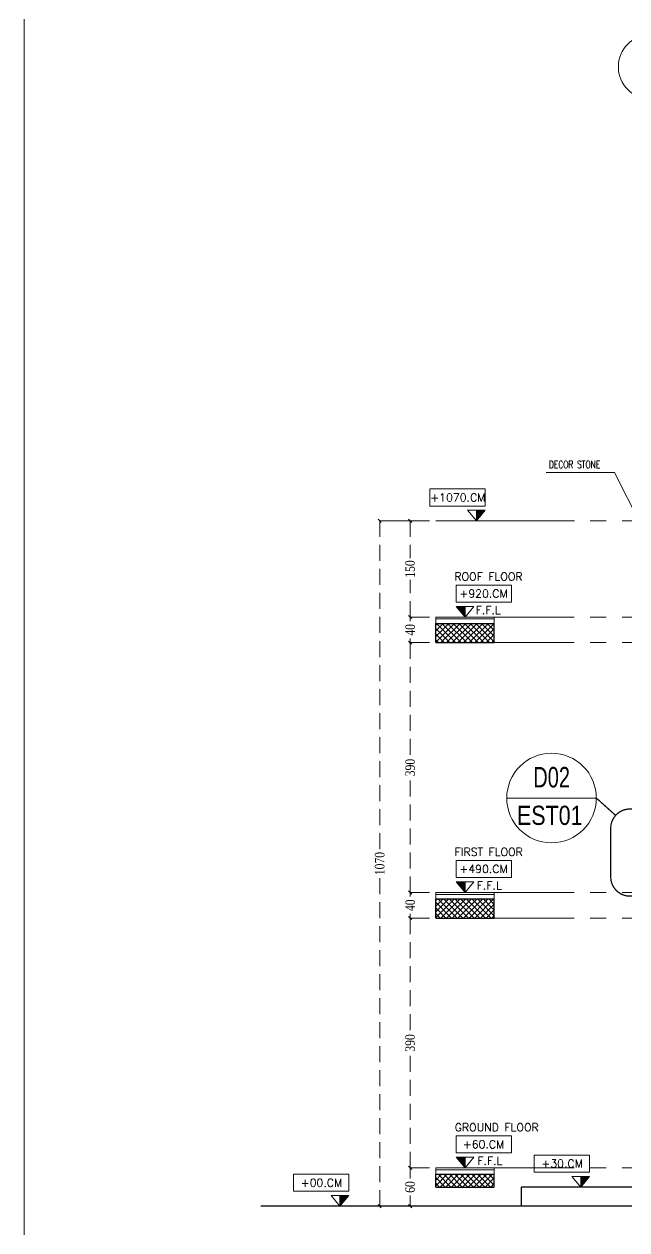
# Model space of a CAD drawing. Header units: inches. Extents: x -114 to 635, y -137 to 57.
# Drawn here: x 588.96 to 598.39, y 13.5 to 32.33 of the extents above; entities that cross this region are included whole.
import ezdxf
from ezdxf.enums import TextEntityAlignment as Align

# ---------------------------------------------------------------- set-up
doc = ezdxf.new("R2010")
doc.units = ezdxf.units.IN
doc.header["$MEASUREMENT"] = 0
doc.header["$PDMODE"] = 98
for name, pattern in [('CENTER', [2, 1.25, -0.25, 0.25, -0.25]), ('CENTERX2', [4, 2.5, -0.5, 0.5, -0.5]), ('DASHED2', [0.375, 0.25, -0.125]), ('HIDDEN', [0.375, 0.25, -0.125]), ('XA-1F-PLAN$0$DASHED2', [0.375, 0.25, -0.125])]:
    doc.linetypes.add(name, pattern=pattern)
doc.layers.get('0').update_dxf_attribs({"lineweight": 5})
doc.layers.get('Defpoints').update_dxf_attribs({"lineweight": 5})
for name, color, linetype, lineweight in [('A-FINISHING', 2, 'Continuous', 5), ('A-LEVEL TEXT', 3, 'Continuous', 5), ('BORDER A2', 7, 'Continuous', 50), ('DETAILS TAG', 8, 'Continuous', 5), ('ELEVATION 00', 7, 'Continuous', 30), ('HATCH', 15, 'Continuous', 0), ('LEVEL SYMBOL', 8, 'Continuous', 5), ('LEVELS', 251, 'Continuous', 5), ('ROOMS DIMENSION', 3, 'Continuous', 5), ('TAG ELEVATIONS DETAIL', 8, 'Continuous', 9), ('TAG SPOT DETAIL', 8, 'HIDDEN', 9), ('TEXT', 255, 'Continuous', 5), ('WALL PROPOSED', 7, 'Continuous', 30)]:
    doc.layers.add(name, color=color, linetype=linetype, lineweight=lineweight)
doc.layers.add('AXIES', color=7, linetype='CENTER', lineweight=0, true_color=0x949596)
doc.styles.add('Arial', font='arial.ttf')
doc.styles.add('ARIAL-GRID', font='arial.ttf', dxfattribs={"width": 0.7, "height": 320})
doc.styles.add('ARIAL-TITLE', font='arialbd.ttf')
doc.styles.add('ROMAND', font='ROMAND.SHX', dxfattribs={"width": 0.8, "height": 0.18})
doc.styles.add('ROMANS', font='romans.shx', dxfattribs={"width": 0.7})
doc.styles.add('ST', font='times.ttf', dxfattribs={"width": 0.8})
doc.styles.add('TEXTN', font='arial.ttf', dxfattribs={"height": 0.2})
doc.styles.add('TEXTS', font='arial.ttf', dxfattribs={"width": 0.8})
doc.dimstyles.new('RASH PLAN', dxfattribs={"dimtxt": 0.15, "dimasz": 0.05, "dimexe": 0, "dimexo": 0.1, "dimgap": 0.05, "dimtad": 0, "dimdec": 0, "dimlfac": 100, "dimzin": 0, "dimdsep": 46, "dimtxsty": 'ST', "dimblk": 'OBLIQUE', "dimcen": 0.09, "dimclrd": 200, "dimclre": 6, "dimclrt": 1, "dimadec": 0, "dimazin": 0, "dimtfac": 1, "dimtdec": 0, "dimtmove": 1, "dimatfit": 3, "dimldrblk": 'OBLIQUE', "dimfxl": 0, "dimtolj": 1, "dimtzin": 0, "dimlwd": -1, "dimlwe": -1, "dimarcsym": 0})

# ---------------------------------------------------------------- blocks, each defined once
blk = doc.blocks.new('_Oblique')
at = {"color": 0, "lineweight": -2}
blk.add_line((-0.5, -0.5), (0.5, 0.5), dxfattribs=at)
blk = doc.blocks.new('*D587')
at = {"layer": 'Defpoints', "color": 0, "transparency": 16777216}
for p in [(594.9965965224767, 18.77388593781064), (595.396596524326, 18.77388593781064, 1890.580163125123), (595.3965965224634, 18.37388593781009, 1890.817666868474)]:
    blk.add_point(p, dxfattribs=at)
at = {"layer": 'ROOMS DIMENSION', "color": 3, "transparency": 16777216}
for p, q in [((595.296596524326, 18.77388593781064), (594.9965965224767, 18.77388593781064)), ((595.2965965224633, 18.37388593781009), (594.9965965224767, 18.37388593781009))]:
    blk.add_line(p, q, dxfattribs=at)
at = {"layer": 'ROOMS DIMENSION', "color": 3, "linetype": 'DASHED2', "transparency": 16777216}
for p, q in [((594.9965965224767, 18.77388593781064), (594.9965965224767, 18.70793784840878)), ((594.9965965224767, 18.37388593781009), (594.9965965224767, 18.43983402721195))]:
    blk.add_line(p, q, dxfattribs=at)
at = {"layer": 'ROOMS DIMENSION', "color": 3, "transparency": 16777216, "xscale": 0.05, "yscale": 0.05, "zscale": 0.05}
for p, rotation in [((594.9965965224767, 18.77388593781064), 90), ((594.9965965224767, 18.37388593781009), 270)]:
    blk.add_blockref('_Oblique', p, dxfattribs=dict(at, rotation=rotation))
at = {"layer": 'ROOMS DIMENSION', "color": 3, "transparency": 16777216, "insert": (594.9965965224766, 18.5738859378102), "char_height": 0.15, "attachment_point": 5, "rotation": 90, "style": 'ST'}
blk.add_mtext('\\A1;40', dxfattribs=at)
blk = doc.blocks.new('*D588')
at = {"layer": 'Defpoints', "color": 0, "transparency": 16777216}
for p in [(594.9965965249617, 14.47388935315542), (595.3965965268108, 14.47388935315542, 4307.862616693926), (595.3965965286716, 13.8738893531554)]:
    blk.add_point(p, dxfattribs=at)
at = {"layer": 'ROOMS DIMENSION', "color": 3, "transparency": 16777216}
for p, q in [((595.2965965268107, 14.47388935315542), (594.9965965249617, 14.47388935315542)), ((595.2965965286716, 13.8738893531554), (594.9965965249617, 13.8738893531554))]:
    blk.add_line(p, q, dxfattribs=at)
at = {"layer": 'ROOMS DIMENSION', "color": 3, "linetype": 'DASHED2', "transparency": 16777216}
for p, q in [((594.9965965249617, 14.47388935315542), (594.9965965249617, 14.30551876916118)), ((594.9965965249617, 13.8738893531554), (594.9965965249617, 14.04225993714964))]:
    blk.add_line(p, q, dxfattribs=at)
at = {"layer": 'ROOMS DIMENSION', "color": 3, "transparency": 16777216, "xscale": 0.05, "yscale": 0.05, "zscale": 0.05}
for p, rotation in [((594.9965965249617, 14.47388935315542), 90), ((594.9965965249617, 13.8738893531554), 270)]:
    blk.add_blockref('_Oblique', p, dxfattribs=dict(at, rotation=rotation))
at = {"layer": 'ROOMS DIMENSION', "color": 3, "transparency": 16777216, "insert": (594.9965965249615, 14.17388935315524), "char_height": 0.15, "attachment_point": 5, "rotation": 90, "style": 'ST'}
blk.add_mtext('\\A1;60', dxfattribs=at)
blk = doc.blocks.new('*D589')
at = {"layer": 'Defpoints', "color": 0, "transparency": 16777216}
for p in [(594.9965965224767, 18.37388593781009), (595.3965965224634, 18.37388593781009, -0.002251204707135912), (595.3965965286716, 14.47388935315542)]:
    blk.add_point(p, dxfattribs=at)
at = {"layer": 'ROOMS DIMENSION', "color": 3, "transparency": 16777216}
for p, q in [((595.2965965224633, 18.37388593781009), (594.9965965224767, 18.37388593781009)), ((595.2965965286716, 14.47388935315542), (594.9965965224767, 14.47388935315542))]:
    blk.add_line(p, q, dxfattribs=at)
at = {"layer": 'ROOMS DIMENSION', "color": 3, "linetype": 'DASHED2', "transparency": 16777216}
for p, q in [((594.9965965224767, 18.37388593781009), (594.9965965224767, 16.60003039962839)), ((594.9965965224767, 14.47388935315542), (594.9965965224767, 16.24774489133712))]:
    blk.add_line(p, q, dxfattribs=at)
at = {"layer": 'ROOMS DIMENSION', "color": 3, "transparency": 16777216, "xscale": 0.05, "yscale": 0.05, "zscale": 0.05}
for p, rotation in [((594.9965965224767, 18.37388593781009), 90), ((594.9965965224767, 14.47388935315542), 270)]:
    blk.add_blockref('_Oblique', p, dxfattribs=dict(at, rotation=rotation))
at = {"layer": 'ROOMS DIMENSION', "color": 3, "transparency": 16777216, "insert": (594.9965965224766, 16.42388764548259), "char_height": 0.15, "attachment_point": 5, "rotation": 90, "style": 'ST'}
blk.add_mtext('\\A1;390', dxfattribs=at)
blk = doc.blocks.new('*D590')
at = {"layer": 'Defpoints', "color": 0, "transparency": 16777216}
for p in [(594.9965965199915, 22.67388593781016), (595.3965965230827, 22.67388593781016, 0.4750123385010738), (595.396596524326, 18.77388593781064)]:
    blk.add_point(p, dxfattribs=at)
at = {"layer": 'ROOMS DIMENSION', "color": 3, "transparency": 16777216}
for p, q in [((595.2965965230827, 22.67388593781016), (594.9965965199915, 22.67388593781016)), ((595.296596524326, 18.77388593781064), (594.9965965199915, 18.77388593781064))]:
    blk.add_line(p, q, dxfattribs=at)
at = {"layer": 'ROOMS DIMENSION', "color": 3, "linetype": 'DASHED2', "transparency": 16777216}
for p, q in [((594.9965965199915, 22.67388593781016), (594.9965965199915, 20.90002869195604)), ((594.9965965199915, 18.77388593781064), (594.9965965199915, 20.54774318366476))]:
    blk.add_line(p, q, dxfattribs=at)
at = {"layer": 'ROOMS DIMENSION', "color": 3, "transparency": 16777216, "xscale": 0.05, "yscale": 0.05, "zscale": 0.05}
for p, rotation in [((594.9965965199915, 22.67388593781016), 90), ((594.9965965199915, 18.77388593781064), 270)]:
    blk.add_blockref('_Oblique', p, dxfattribs=dict(at, rotation=rotation))
at = {"layer": 'ROOMS DIMENSION', "color": 3, "transparency": 16777216, "insert": (594.9965965199914, 20.72388593781023), "char_height": 0.15, "attachment_point": 5, "rotation": 90, "style": 'ST'}
blk.add_mtext('\\A1;390', dxfattribs=at)
blk = doc.blocks.new('*D591')
at = {"layer": 'Defpoints', "color": 0, "transparency": 16777216}
for p in [(594.9965965224769, 23.07388593781071), (595.3965965224634, 23.07388593781071, 1890.580163125123), (595.3965965230827, 22.67388593781016, 1890.817666868474)]:
    blk.add_point(p, dxfattribs=at)
at = {"layer": 'ROOMS DIMENSION', "color": 3, "transparency": 16777216}
for p, q in [((595.2965965224633, 23.07388593781071), (594.9965965224769, 23.07388593781071)), ((595.2965965230827, 22.67388593781016), (594.9965965224769, 22.67388593781016))]:
    blk.add_line(p, q, dxfattribs=at)
at = {"layer": 'ROOMS DIMENSION', "color": 3, "linetype": 'DASHED2', "transparency": 16777216}
for p, q in [((594.9965965224769, 23.07388593781071), (594.9965965224769, 23.00793784840885)), ((594.9965965224769, 22.67388593781016), (594.9965965224769, 22.73983402721202))]:
    blk.add_line(p, q, dxfattribs=at)
at = {"layer": 'ROOMS DIMENSION', "color": 3, "transparency": 16777216, "xscale": 0.05, "yscale": 0.05, "zscale": 0.05}
for p, rotation in [((594.9965965224769, 23.07388593781071), 90), ((594.9965965224769, 22.67388593781016), 270)]:
    blk.add_blockref('_Oblique', p, dxfattribs=dict(at, rotation=rotation))
at = {"layer": 'ROOMS DIMENSION', "color": 3, "transparency": 16777216, "insert": (594.9965965224768, 22.87388593781026), "char_height": 0.15, "attachment_point": 5, "rotation": 90, "style": 'ST'}
blk.add_mtext('\\A1;40', dxfattribs=at)
blk = doc.blocks.new('TAG-ELE-LVL')
at = {"layer": 'LEVEL SYMBOL'}
for p, q in [((-0.2097749077938715, 0.3499999999999659), (-0.2097749077943263, 0.7499999999999432)), ((-0.2097749077943263, 0.7499999999999432), (1.090225092205398, 0.7499999999999432)), ((1.090225092205854, 0.3499999999999091), (1.090225092205398, 0.7499999999999432)), ((-0.2097749077938715, 0.3499999999999659), (1.090225092205854, 0.3499999999999091)), ((0, 0), (4.547e-13, 0.2500000000001137))]:
    blk.add_line(p, q, dxfattribs=at)
blk.add_lwpolyline([(0, 0), (0.2097749077943263, 0.2500000000001137), (-0.2097749077938715, 0.2500000000000568)], close=True, dxfattribs=at)
blk.add_solid([(-0.2097749077938715, 0.2500000000000568), (0, 0), (4.547e-13, 0.2500000000001137)], dxfattribs=at)
at = {"layer": 'LEVEL SYMBOL', "style": 'TEXTN', "width": 0.7499999972715159}
blk.add_attdef('-', (0.3613475380338968, 0.0699743482624058), '', height=0.175, dxfattribs=at)
at = {"layer": 'LEVELS', "color": 1, "style": 'TEXTS', "width": 0.7499999972715159}
blk.add_attdef('FLOOR-NAME', text='', height=0.2500000000509317, dxfattribs=at).set_placement((-0.2097749077943263, 0.7999999999999547), align=Align.BOTTOM_LEFT)
blk.add_attdef('LVL', text='', height=0.2250000000458385, dxfattribs=at).set_placement((0.4402250922057648, 0.5499999999999547), align=Align.MIDDLE_CENTER)
blk = doc.blocks.new('*D592')
at = {"layer": 'Defpoints', "color": 0, "transparency": 16777216}
for p in [(594.5208252196711, 24.57475480607014), (595.3975965243264, 24.57475480607014, -2934.948059765703), (595.3965965286716, 13.8738893531554, -7242.810676459627)]:
    blk.add_point(p, dxfattribs=at)
at = {"layer": 'ROOMS DIMENSION', "color": 3, "transparency": 16777216}
for p, q in [((595.2975965243264, 24.57475480607014), (594.5208252196711, 24.57475480607014)), ((595.2965965286716, 13.8738893531554), (594.5208252196711, 13.8738893531554))]:
    blk.add_line(p, q, dxfattribs=at)
at = {"layer": 'ROOMS DIMENSION', "color": 3, "linetype": 'DASHED2', "transparency": 16777216}
for p, q in [((594.5208252196711, 24.57475480607014), (594.5208252196711, 19.43797024111241)), ((594.5208252196711, 13.8738893531554), (594.5208252196711, 19.01067391811313))]:
    blk.add_line(p, q, dxfattribs=at)
at = {"layer": 'ROOMS DIMENSION', "color": 3, "transparency": 16777216, "xscale": 0.05, "yscale": 0.05, "zscale": 0.05}
for p, rotation in [((594.5208252196711, 24.57475480607014), 90), ((594.5208252196711, 13.8738893531554), 270)]:
    blk.add_blockref('_Oblique', p, dxfattribs=dict(at, rotation=rotation))
at = {"layer": 'ROOMS DIMENSION', "color": 3, "transparency": 16777216, "insert": (594.520825219671, 19.2243220796126), "char_height": 0.15, "attachment_point": 5, "rotation": 90, "style": 'ST'}
blk.add_mtext('\\A1;1070', dxfattribs=at)
blk = doc.blocks.new('*D593')
at = {"layer": 'Defpoints', "color": 0, "transparency": 16777216}
for p in [(594.9965965224774, 24.57475480607014), (595.3975965243264, 24.57475480607014), (595.396596524326, 23.07388593781071)]:
    blk.add_point(p, dxfattribs=at)
at = {"layer": 'ROOMS DIMENSION', "color": 3, "transparency": 16777216}
for p, q in [((595.2975965243264, 24.57475480607014), (594.9965965224774, 24.57475480607014)), ((595.296596524326, 23.07388593781071), (594.9965965224774, 23.07388593781071))]:
    blk.add_line(p, q, dxfattribs=at)
at = {"layer": 'ROOMS DIMENSION', "color": 3, "linetype": 'DASHED2', "transparency": 16777216}
for p, q in [((594.9965965224774, 24.57475480607014), (594.9965965224774, 23.99367148946025)), ((594.9965965224774, 23.07388593781071), (594.9965965224774, 23.6549692544206))]:
    blk.add_line(p, q, dxfattribs=at)
at = {"layer": 'ROOMS DIMENSION', "color": 3, "transparency": 16777216, "xscale": 0.05, "yscale": 0.05, "zscale": 0.05}
for p, rotation in [((594.9965965224774, 24.57475480607014), 90), ((594.9965965224774, 23.07388593781071), 270)]:
    blk.add_blockref('_Oblique', p, dxfattribs=dict(at, rotation=rotation))
at = {"layer": 'ROOMS DIMENSION', "color": 3, "transparency": 16777216, "insert": (594.9965965224773, 23.82432037194025), "char_height": 0.15, "attachment_point": 5, "rotation": 90, "style": 'ST'}
blk.add_mtext('\\A1;150', dxfattribs=at)
blk = doc.blocks.new('A-REFR-TARG-100')
at = {"layer": 'DETAILS TAG', "linetype": 'Continuous'}
blk.add_line((0, 0), (-1400, 0), dxfattribs=at)
blk.add_circle((-700, 0), 700, dxfattribs=at)
at = {"layer": 'DETAILS TAG', "linetype": 'Continuous', "style": 'Arial', "width": 0.8}
blk.add_attdef('DRAWING-REF', text='', height=264, dxfattribs=at).set_placement((-671.8776289475231, -269.7648071759202), align=Align.MIDDLE)
at = {"layer": 'TAG ELEVATIONS DETAIL', "linetype": 'Continuous', "style": 'ARIAL-TITLE'}
blk.add_attdef('DET-NO', text='', height=375, dxfattribs=at).set_placement((-701.1012508966087, 325.5084139248502), align=Align.MIDDLE)

msp = doc.modelspace()

# ---------------------------------------------------------------- hatches: boundary and pattern name
at = {"layer": 'HATCH'}
h = msp.add_hatch(dxfattribs=at)
h.set_pattern_fill('ANSI37', color=256, scale=0.5, angle=180, style=0)
h.set_pattern_definition([(225, (916.3536626395542, 312.5245670017205), (0.0441941738241592, -0.0441941738241592), []), (315, (916.3536626395542, 312.5245670017205), (0.0441941738241592, 0.0441941738241592), [])])
h.paths.add_polyline_path([(595.3965965224631, 22.97388935241179), (595.3965965230825, 22.67388593781016), (596.312347391701, 22.67388593781016), (596.3123473910816, 22.97388935241179)])
h = msp.add_hatch(dxfattribs=at)
h.set_pattern_fill('ANSI37', color=256, scale=0.5, angle=180, style=0)
h.set_pattern_definition([(225, (918.3536626395532, 312.5245670017212), (0.0441941738241592, -0.0441941738241592), []), (315, (918.3536626395532, 312.5245670017212), (0.0441941738241592, 0.0441941738241592), [])])
h.paths.add_polyline_path([(595.3965965224631, 18.67388935241172), (595.3965965224631, 18.37388593781009), (596.3123473910816, 18.37388593781009), (596.3123473910816, 18.67388935241172)])
h = msp.add_hatch(dxfattribs=at)
h.set_pattern_fill('ANSI37', color=256, scale=0.5, angle=180, style=0)
h.set_pattern_definition([(225, (916.3536626420398, 312.5245670017192), (0.0441941738241592, -0.0441941738241592), []), (315, (916.3536626420398, 312.5245670017192), (0.0441941738241592, 0.0441941738241592), [])])
h.paths.add_polyline_path([(596.3123473935646, 14.37389277148179), (595.3965965286714, 14.37389277148179), (595.3965965286714, 14.17389276850156), (596.3123473935646, 14.17389276850156)])

# ---------------------------------------------------------------- linework, layer by layer
at = {"layer": 'A-FINISHING'}
for p, q in [((595.3975965243262, 24.57475480607013), (596.313347393565, 24.57475480606967)), ((595.3965965224631, 22.97388935241179), (595.3965965224631, 23.0738859378107)), ((595.3965965243258, 23.0738859378107), (596.3123473935646, 23.07388593781025)), ((595.3965965243258, 23.0438859378105), (596.3123473929443, 23.0438859378105)), ((596.3123473929434, 22.97388935241179), (596.3123473935646, 23.07388593781025)), ((595.3965965224631, 18.67388935241172), (595.3965965224631, 18.77388593781063)), ((595.3965965243258, 18.77388593781063), (596.3123473935646, 18.77388593781018)), ((595.3965965243258, 18.74388593781043), (596.3123473929443, 18.74388593781043)), ((596.3123473929434, 18.67388935241172), (596.3123473935646, 18.77388593781018)), ((595.3965965286714, 14.3738927677565), (595.3965965286714, 14.47388935315541)), ((595.3965965268105, 14.47388935315541), (596.3123473954272, 14.47388935315541)), ((595.3965965268105, 14.44388935315567), (596.3123473954272, 14.44388935315521)), ((596.3123473948069, 14.3738927677565), (596.3123473954272, 14.47388935315541))]:
    msp.add_line(p, q, dxfattribs=at)
at = {"layer": 'AXIES', "linetype": 'CENTERX2', "ltscale": 0.5}
for p, q in [((596.3133473917003, 24.57475480606968), (598.6523076439984, 24.57475480606968)), ((596.3123473935646, 23.07388593781025), (598.6513076439978, 23.07388593781025)), ((596.3123473910798, 22.67388593781016), (598.6513076439978, 22.67388593781016)), ((596.3123473935646, 18.77388593781018), (598.6513076439979, 18.77388593781018)), ((596.3123473910798, 18.37388593781009), (598.6513076439979, 18.37388593781009)), ((596.3123473954272, 14.47388935315541), (598.6513076458606, 14.47388935315541))]:
    msp.add_line(p, q, dxfattribs=at)
at = {"layer": 'AXIES', "linetype": 'CENTERX2'}
msp.add_circle((598.7513076439978, 31.66525085794713), 0.5, dxfattribs=at)
at = {"layer": 'BORDER A2', "lineweight": 5}
msp.add_lwpolyline([(588.9611606678113, -2.308414670989528), (634.5611606678115, -2.308414670989528), (634.5611606678115, 37.89158532901063), (588.9611606678113, 37.89158532901052)], close=True, dxfattribs=at)
at = {"layer": 'ELEVATION 00'}
for p, q in [((626.0889524045647, 14.17388935315546), (596.7334914190458, 14.17388935315546)), ((596.7334914190458, 14.17388935315546), (596.7334914190458, 13.87388935315539)), ((629.8510904657053, 13.87388935315539), (592.6622919972606, 13.87388935315539))]:
    msp.add_line(p, q, dxfattribs=at)
at = {"layer": 'TAG SPOT DETAIL', "linetype": 'XA-1F-PLAN$0$DASHED2', "const_width": 0.02}
msp.add_lwpolyline([(597.9069798458058, 20.24760854660737), (598.2089984648816, 19.9769109803)], dxfattribs=at)
msp.add_lwpolyline([(598.4323978785799, 18.71593240339589, -0.414213562373095), (598.1323978785798, 19.01593240339587), (598.1323978785798, 19.77667935952223, -0.414213562373095), (598.4323978785799, 20.07667935952224), (598.5902275300213, 20.07667935952224, -0.414213562373095), (598.8902275300213, 19.77667935952223), (598.8902275300213, 19.01593240339587, -0.414213562373095), (598.5902275300213, 18.71593240339589)], format="xyb", close=True, dxfattribs=at)
at = {"layer": 'WALL PROPOSED'}
for p, q in [((595.3965965230825, 22.67388593781016), (595.3965965224631, 22.97388935241179)), ((595.3965965224631, 22.97388935241179), (596.3123473910816, 22.97388935241179)), ((596.3123473916992, 22.67388593781016), (596.3123473929434, 22.97388935241179)), ((595.3965965230825, 22.67388593781016), (596.312347391701, 22.67388593781016)), ((595.3965965224631, 18.37388593781009), (595.3965965224631, 18.67388935241172)), ((595.3965965224631, 18.67388935241172), (596.3123473910816, 18.67388935241172)), ((596.3123473910798, 18.37388593781009), (596.3123473929434, 18.67388935240876)), ((595.3965965224631, 18.37388593781009), (596.3123473910816, 18.37388593781009)), ((595.3965965286714, 14.17389276850156), (595.3965965286714, 14.3738927677565)), ((595.3965965286714, 14.3738927677565), (596.3123473898393, 14.3738927677565)), ((596.3123473935646, 14.17389276850156), (596.3123473948069, 14.37389276770989)), ((595.3965965286714, 14.17389276850156), (596.3123473935646, 14.17389276850156))]:
    msp.add_line(p, q, dxfattribs=at)

# ---------------------------------------------------------------- block references
at = {"layer": 'LEVEL SYMBOL'}
ref = msp.add_blockref('TAG-ELE-LVL', (596.0320339654963, 24.57475480234379), dxfattribs=dict(at, xscale=-0.6652799999999388, yscale=0.6652799999999388, zscale=0.6652799999999388))
ref.add_attrib('LVL', '+1070.CM', dxfattribs={"layer": 'A-LEVEL TEXT', "height": 0.125, "style": 'ROMANS'}).set_placement((595.742300788319, 24.94065880233719), align=Align.MIDDLE_CENTER)
ref = msp.add_blockref('TAG-ELE-LVL', (595.8544719586323, 23.07388593408439, 1044.363381495508), dxfattribs=dict(at, xscale=0.6652799999999388, yscale=0.6652799999999388, zscale=0.6652799999999388))
ref.add_attrib('FLOOR-NAME', 'ROOF FLOOR', dxfattribs={"layer": 'A-LEVEL TEXT', "color": 3, "height": 0.125, "style": 'ROMANS'}).set_placement((595.6881535405789, 23.60610993407795, 1044.363381495508), align=Align.BOTTOM_LEFT)
ref.add_attrib('-', ' F.F.L', (595.9360985735527, 23.12043846848314, 1044.363381495508), dxfattribs={"layer": 'A-LEVEL TEXT', "height": 0.125, "style": 'ROMANS'})
ref.add_attrib('LVL', '+920.CM', dxfattribs={"layer": 'A-LEVEL TEXT', "height": 0.125, "style": 'ROMANS'}).set_placement((596.1442051358097, 23.43978993407791, 1044.363381495508), align=Align.MIDDLE_CENTER)
ref = msp.add_blockref('TAG-ELE-LVL', (595.8544719573836, 18.77388593967305, 2934.706036025481), dxfattribs=dict(at, xscale=0.6652799999999388, yscale=0.6652799999999388, zscale=0.6652799999999388))
ref.add_attrib('FLOOR-NAME', 'FIRST FLOOR', dxfattribs={"layer": 'A-LEVEL TEXT', "height": 0.125, "style": 'ROMANS'}).set_placement((595.691911413908, 19.3061099396665, 2934.706036025481), align=Align.BOTTOM_LEFT)
ref.add_attrib('-', ' F.F.L', (595.952569320292, 18.82043847407169, 2934.706036025481), dxfattribs={"layer": 'A-LEVEL TEXT', "height": 0.125, "style": 'ROMANS'})
ref.add_attrib('LVL', '+490.CM', dxfattribs={"layer": 'A-LEVEL TEXT', "height": 0.125, "style": 'ROMANS'}).set_placement((596.14420513456, 19.13978993966668, 2934.706036025481), align=Align.MIDDLE_CENTER)
ref = msp.add_blockref('TAG-ELE-LVL', (595.8544719611189, 14.47388935315541, 1044.365627848413), dxfattribs=dict(at, xscale=0.6652799999999388, yscale=0.6652799999999388, zscale=0.6652799999999388))
ref.add_attrib('FLOOR-NAME', 'GROUND FLOOR', dxfattribs={"layer": 'A-LEVEL TEXT', "height": 0.125, "style": 'ROMANS'}).set_placement((595.6939367902548, 15.00611335314909, 1044.365627848413), align=Align.BOTTOM_LEFT)
ref.add_attrib('-', ' F.F.L', (595.9621436660998, 14.52044188755406, 1044.365627848413), dxfattribs={"layer": 'A-LEVEL TEXT', "height": 0.125, "style": 'ROMANS'})
ref.add_attrib('LVL', '+60.CM', dxfattribs={"layer": 'A-LEVEL TEXT', "height": 0.125, "style": 'ROMANS'}).set_placement((596.1442051382953, 14.83979335314928, 1044.365627848413), align=Align.MIDDLE_CENTER)
ref = msp.add_blockref('TAG-ELE-LVL', (597.6623773770177, 14.17388935315535, 1044.365627848413), dxfattribs=dict(at, xscale=-0.6652799999999388, yscale=0.6652799999999388, zscale=0.6652799999999388))
ref.add_attrib('LVL', '+30.CM', dxfattribs={"layer": 'A-LEVEL TEXT', "height": 0.125, "style": 'ROMANS'}).set_placement((597.3726441998422, 14.53979335314864, 1044.365627848413), align=Align.MIDDLE_CENTER)
ref = msp.add_blockref('TAG-ELE-LVL', (593.8999307854037, 13.87388935315516, -4307.862616693924), dxfattribs=dict(at, xscale=-0.6652799999999388, yscale=0.6652799999999388, zscale=0.6652799999999388))
ref.add_attrib('LVL', '+00.CM', dxfattribs={"layer": 'A-LEVEL TEXT', "height": 0.125, "style": 'ROMANS'}).set_placement((593.6101976082282, 14.23979335314868, -4307.862616693924), align=Align.MIDDLE_CENTER)
at = {"layer": 'TAG ELEVATIONS DETAIL', "ltscale": 800}
ref = msp.add_blockref('A-REFR-TARG-100', (596.5069798458057, 20.24760854660737), dxfattribs=dict(at, xscale=-0.001, yscale=0.001, zscale=0.001))
ref.add_attrib('DET-NO', 'D02', dxfattribs={"linetype": 'Continuous', "height": 0.32, "style": 'ARIAL-GRID', "width": 0.7}).set_placement((597.2080810967024, 20.57311696053221), align=Align.MIDDLE)
ref.add_attrib('DRAWING-REF', 'EST01', dxfattribs={"layer": 'DETAILS TAG', "linetype": 'Continuous', "height": 0.3, "style": 'Arial', "width": 0.8}).set_placement((597.1788574747533, 19.97784373943141), align=Align.MIDDLE)

# ---------------------------------------------------------------- texts
at = {"layer": 'TEXT', "style": 'ROMAND', "width": 0.75}
msp.add_text('DECOR STONE', height=0.11412039375, dxfattribs=at).set_placement((597.165973768306, 25.39965432154838))

# ---------------------------------------------------------------- dimensions: what is measured, and where the dimension line sits
at = {"layer": 'ROOMS DIMENSION'}
for base, p1, p2, picture, middle in [((594.5208252196711, 24.57475480607014, 2934.948059765703), (595.3965965286714, 13.87388935315539, -4307.862616693924), (595.3975965243262, 24.57475480607013), '*D592', (594.520825219671, 19.2243220796126, 2934.948059765703)), ((594.9965965224774, 24.57475480607014), (595.3965965243258, 23.0738859378107), (595.3975965243262, 24.57475480607013), '*D593', (594.9965965224773, 23.82432037194025)), ((594.9965965224769, 23.07388593781071, 1044.363381495508), (595.3965965230825, 22.67388593781016, 2935.181048363982), (595.3965965224631, 23.0738859378107, 2934.943544620631), '*D591', (594.9965965224768, 22.87388593781026, 1044.363381495508)), ((594.9965965199915, 22.67388593781016, 2934.706036025481), (595.3965965243258, 18.77388593781063, 2934.706036025481), (595.3965965230825, 22.67388593781016, 2935.181048363982), '*D590', (594.9965965199914, 20.72388593781023, 2934.706036025481)), ((594.9965965224767, 18.77388593781064, 1044.125872900358), (595.3965965224631, 18.37388593781009, 2934.943539768831), (595.3965965243258, 18.77388593781063, 2934.706036025481), '*D587', (594.9965965224766, 18.5738859378102, 1044.125872900358)), ((594.9965965224767, 18.37388593781009, 2934.945790973538), (595.3965965286714, 14.47388935315541, 2934.945790973538), (595.3965965224631, 18.37388593781009, 2934.943539768831), '*D589', (594.9965965224766, 16.42388764548259, 2934.945790973538)), ((594.9965965249617, 14.47388935315542, -4307.862616693926), (595.3965965286714, 13.87388935315539, -4307.862616693926), (595.3965965268105, 14.47388935315541), '*D588', (594.9965965249615, 14.17388935315524, -4307.862616693926))]:
    dim = msp.add_linear_dim(base=base, p1=p1, p2=p2, angle=90, dimstyle='RASH PLAN', override={"dimclrd": 3, "dimclre": 3, "dimclrt": 3}, dxfattribs=at)
    dim.commit()
    dim.dimension.update_dxf_attribs({"geometry": picture, "text_midpoint": middle})

# ---------------------------------------------------------------- leaders
msp.add_leader([(598.593365779562, 24.54148424647008), (598.1891289214593, 25.33281815047701), (597.1237553670819, 25.33281815047701)], dimstyle='RASH PLAN', override={"dimclrd": 3, "dimclre": 3, "dimclrt": 3}, dxfattribs=at)

doc.saveas('drawing.dxf')
